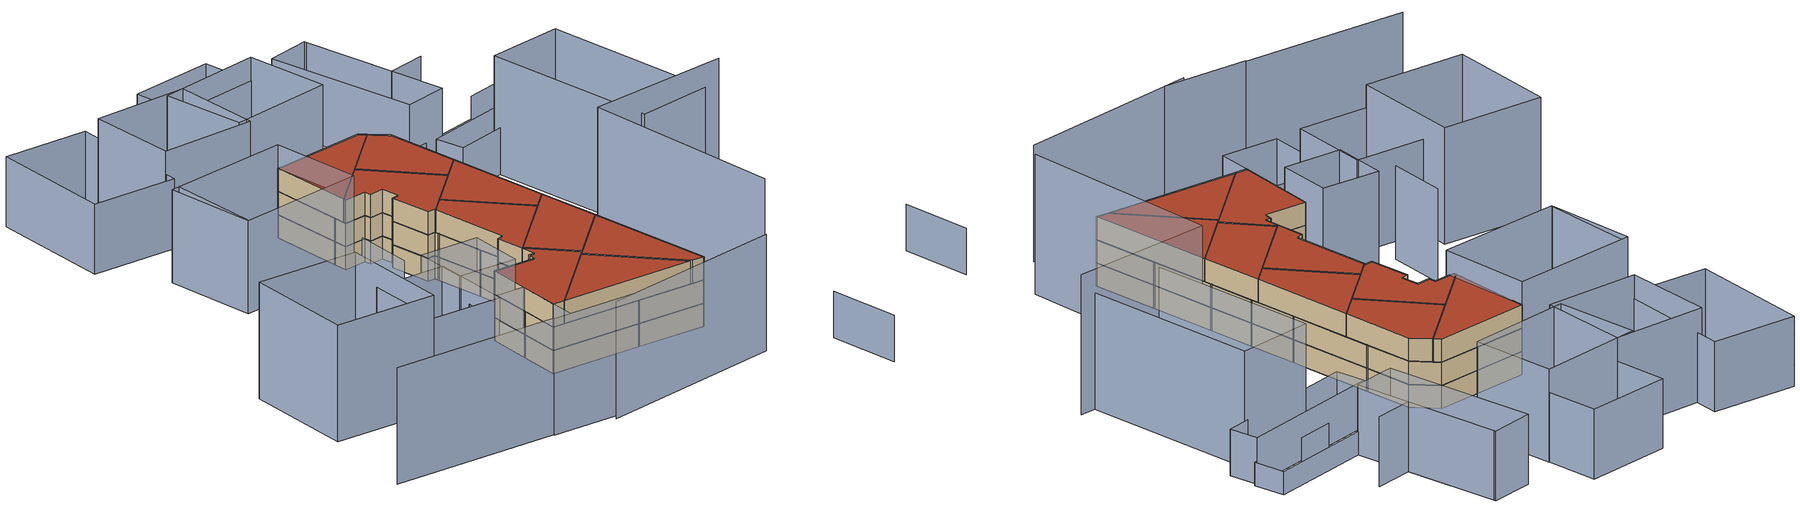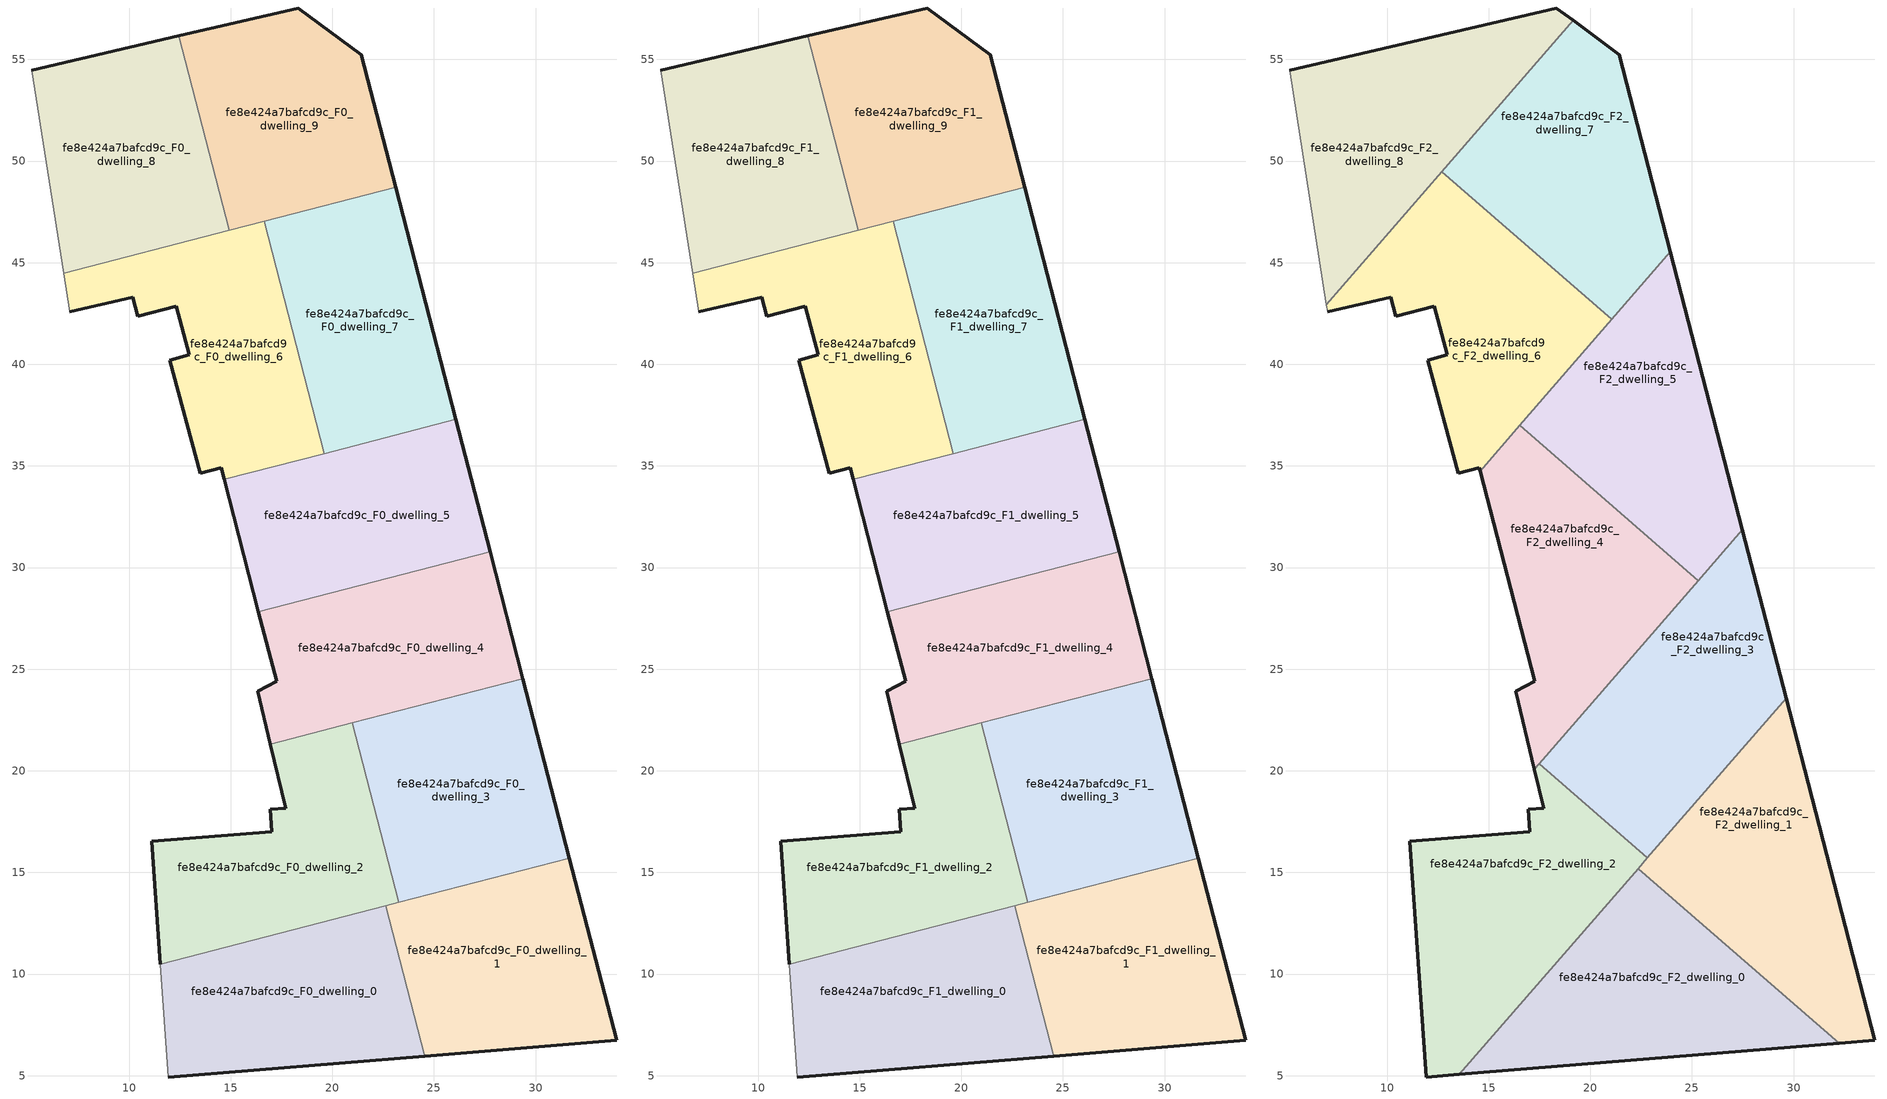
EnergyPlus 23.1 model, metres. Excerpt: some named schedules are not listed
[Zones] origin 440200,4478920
fe8e424a7bafcd9c_F0_dwelling_0
 floor ground (EU_floor_Construction): 24.54,5.96 22.62,13.36 11.54,10.49 11.93,4.93 z0
 wall outside (EU_wall_Construction): 24.54,5.96 11.93,4.93 z0:3
 wall adiabatic (EU_wall_Construction): 11.93,4.93 11.54,10.49 z0:3
 wall to fe8e424a7bafcd9c_F0_dwelling_1 (EU_wall_Construction): 22.62,13.36 24.54,5.96 z0:3
 wall to fe8e424a7bafcd9c_F0_dwelling_2 (EU_wall_Construction): 11.54,10.49 22.62,13.36 z0:3
fe8e424a7bafcd9c_F0_dwelling_1
 floor ground (EU_floor_Construction): 33.99,6.73 31.67,15.71 22.62,13.36 24.54,5.96 z0
 wall outside (EU_wall_Construction): 31.67,15.71 33.99,6.73 24.54,5.96 z0:3
 wall to fe8e424a7bafcd9c_F0_dwelling_3 (EU_wall_Construction): 23.27,13.53 31.67,15.71 z0:3
 wall to fe8e424a7bafcd9c_F0_dwelling_2 (EU_wall_Construction): 22.62,13.36 23.27,13.53 z0:3
fe8e424a7bafcd9c_F0_dwelling_2
 floor ground (EU_floor_Construction): 23.27,13.53 20.99,22.35 16.96,21.31 17.72,18.16 16.95,18.1 17.02,17 11.11,16.53 11.54,10.49 z0
 wall outside (EU_wall_Construction): 11.54,10.49 11.11,16.53 17.02,17 16.95,18.1 17.72,18.16 16.96,21.31 z0:3
 wall to fe8e424a7bafcd9c_F0_dwelling_3 (EU_wall_Construction): 20.99,22.35 23.27,13.53 z0:3
 wall to fe8e424a7bafcd9c_F0_dwelling_4 (EU_wall_Construction): 16.96,21.31 20.99,22.35 z0:3
fe8e424a7bafcd9c_F0_dwelling_3
 floor ground (EU_floor_Construction): 31.67,15.71 29.38,24.53 20.99,22.35 23.27,13.53 z0
 wall outside (EU_wall_Construction): 29.38,24.53 31.67,15.71 z0:3
 wall to fe8e424a7bafcd9c_F0_dwelling_4 (EU_wall_Construction): 20.99,22.35 29.38,24.53 z0:3
fe8e424a7bafcd9c_F0_dwelling_4
 floor ground (EU_floor_Construction): 29.38,24.53 27.76,30.79 16.37,27.84 17.26,24.39 16.32,23.9 16.96,21.31 z0
 wall outside (EU_wall_Construction): 27.76,30.79 29.38,24.53 / 16.96,21.31 16.32,23.9 17.26,24.39 16.37,27.84 z0:3
 wall to fe8e424a7bafcd9c_F0_dwelling_5 (EU_wall_Construction): 16.37,27.84 27.76,30.79 z0:3
fe8e424a7bafcd9c_F0_dwelling_5
 floor ground (EU_floor_Construction): 27.76,30.79 26.08,37.29 14.68,34.33 16.37,27.84 z0
 wall outside (EU_wall_Construction): 16.37,27.84 14.68,34.33 / 26.08,37.29 27.76,30.79 z0:3
 wall to fe8e424a7bafcd9c_F0_dwelling_7 (EU_wall_Construction): 19.6,35.61 26.08,37.29 z0:3
 wall to fe8e424a7bafcd9c_F0_dwelling_6 (EU_wall_Construction): 14.68,34.33 19.6,35.61 z0:3
fe8e424a7bafcd9c_F0_dwelling_6
 floor ground (EU_floor_Construction): 19.6,35.61 16.64,47.04 6.77,44.49 7.07,42.59 10.17,43.29 10.43,42.37 12.32,42.85 12.96,40.47 12.01,40.21 13.49,34.65 14.53,34.92 14.68,34.33 z0
 wall outside (EU_wall_Construction): 14.68,34.33 14.53,34.92 13.49,34.65 12.01,40.21 12.96,40.47 12.32,42.85 10.43,42.37 10.17,43.29 7.07,42.59 z0:3
 wall adiabatic (EU_wall_Construction): 7.07,42.59 6.77,44.49 z0:3
 wall to fe8e424a7bafcd9c_F0_dwelling_7 (EU_wall_Construction): 16.64,47.04 19.6,35.61 z0:3
 wall to fe8e424a7bafcd9c_F0_dwelling_8 (EU_wall_Construction): 6.77,44.49 14.93,46.6 z0:3
 wall to fe8e424a7bafcd9c_F0_dwelling_9 (EU_wall_Construction): 14.93,46.6 16.64,47.04 z0:3
fe8e424a7bafcd9c_F0_dwelling_7
 floor ground (EU_floor_Construction): 26.08,37.29 23.12,48.72 16.64,47.04 19.6,35.61 z0
 wall outside (EU_wall_Construction): 23.12,48.72 26.08,37.29 z0:3
 wall to fe8e424a7bafcd9c_F0_dwelling_9 (EU_wall_Construction): 16.64,47.04 23.12,48.72 z0:3
fe8e424a7bafcd9c_F0_dwelling_8
 floor ground (EU_floor_Construction): 14.93,46.6 12.46,56.16 5.22,54.46 6.77,44.49 z0
 wall outside (EU_wall_Construction): 5.22,54.46 12.46,56.16 z0:3
 wall to fe8e424a7bafcd9c_F0_dwelling_9 (EU_wall_Construction): 12.46,56.16 14.93,46.6 z0:3
 wall adiabatic (EU_wall_Construction): 6.77,44.49 5.22,54.46 z0:3
fe8e424a7bafcd9c_F0_dwelling_9
 floor ground (EU_floor_Construction): 23.12,48.72 21.43,55.22 18.33,57.53 12.46,56.16 14.93,46.6 z0
 wall outside (EU_wall_Construction): 12.46,56.16 18.33,57.53 21.43,55.22 23.12,48.72 z0:3
fe8e424a7bafcd9c_F1_dwelling_0
 floor to fe8e424a7bafcd9c_F0_dwelling_0 (EU_floor_Construction): 24.54,5.96 22.62,13.36 11.54,10.49 11.93,4.93 z3
 wall outside (EU_wall_Construction): 24.54,5.96 11.93,4.93 z3:6
 wall adiabatic (EU_wall_Construction): 11.93,4.93 11.54,10.49 z3:6
 wall to fe8e424a7bafcd9c_F1_dwelling_1 (EU_wall_Construction): 22.62,13.36 24.54,5.96 z3:6
 wall to fe8e424a7bafcd9c_F1_dwelling_2 (EU_wall_Construction): 11.54,10.49 22.62,13.36 z3:6
 ceiling adiabatic (EU_roof_Construction): 22.62,13.36 24.54,5.96 13.56,5.07 20.23,12.74 z6
fe8e424a7bafcd9c_F1_dwelling_1
 floor to fe8e424a7bafcd9c_F0_dwelling_1 (EU_floor_Construction): 33.99,6.73 31.67,15.71 22.62,13.36 24.54,5.96 z3
 wall outside (EU_wall_Construction): 31.67,15.71 33.99,6.73 24.54,5.96 z3:6
 wall to fe8e424a7bafcd9c_F1_dwelling_3 (EU_wall_Construction): 23.27,13.53 31.67,15.71 z3:6
 wall to fe8e424a7bafcd9c_F1_dwelling_2 (EU_wall_Construction): 22.62,13.36 23.27,13.53 z3:6
 ceiling adiabatic (EU_roof_Construction): 32.24,6.59 24.54,5.96 22.62,13.36 24.03,13.73 z6
fe8e424a7bafcd9c_F1_dwelling_2
 floor to fe8e424a7bafcd9c_F0_dwelling_2 (EU_floor_Construction): 23.27,13.53 20.99,22.35 16.96,21.31 17.72,18.16 16.95,18.1 17.02,17 11.11,16.53 11.54,10.49 z3
 wall outside (EU_wall_Construction): 11.54,10.49 11.11,16.53 17.02,17 16.95,18.1 17.72,18.16 16.96,21.31 z3:6
 wall to fe8e424a7bafcd9c_F1_dwelling_3 (EU_wall_Construction): 20.99,22.35 23.27,13.53 z3:6
 wall to fe8e424a7bafcd9c_F1_dwelling_4 (EU_wall_Construction): 16.96,21.31 20.99,22.35 z3:6
fe8e424a7bafcd9c_F1_dwelling_3
 floor to fe8e424a7bafcd9c_F0_dwelling_3 (EU_floor_Construction): 31.67,15.71 29.38,24.53 20.99,22.35 23.27,13.53 z3
 wall outside (EU_wall_Construction): 29.38,24.53 31.67,15.71 z3:6
 wall to fe8e424a7bafcd9c_F1_dwelling_4 (EU_wall_Construction): 20.99,22.35 29.38,24.53 z3:6
fe8e424a7bafcd9c_F1_dwelling_4
 floor to fe8e424a7bafcd9c_F0_dwelling_4 (EU_floor_Construction): 29.38,24.53 27.76,30.79 16.37,27.84 17.26,24.39 16.32,23.9 16.96,21.31 z3
 wall outside (EU_wall_Construction): 27.76,30.79 29.38,24.53 / 16.96,21.31 16.32,23.9 17.26,24.39 16.37,27.84 z3:6
 wall to fe8e424a7bafcd9c_F1_dwelling_5 (EU_wall_Construction): 16.37,27.84 27.76,30.79 z3:6
 ceiling adiabatic (EU_roof_Construction): 26.21,30.39 18.72,21.77 25.32,29.36 24.61,29.97 16.37,27.84 z6
fe8e424a7bafcd9c_F1_dwelling_5
 floor to fe8e424a7bafcd9c_F0_dwelling_5 (EU_floor_Construction): 27.76,30.79 26.08,37.29 14.68,34.33 16.37,27.84 z3
 wall outside (EU_wall_Construction): 16.37,27.84 14.68,34.33 / 26.08,37.29 27.76,30.79 z3:6
 wall to fe8e424a7bafcd9c_F1_dwelling_7 (EU_wall_Construction): 19.6,35.61 26.08,37.29 z3:6
 wall to fe8e424a7bafcd9c_F1_dwelling_6 (EU_wall_Construction): 14.68,34.33 19.6,35.61 z3:6
fe8e424a7bafcd9c_F1_dwelling_6
 floor to fe8e424a7bafcd9c_F0_dwelling_6 (EU_floor_Construction): 19.6,35.61 16.64,47.04 6.77,44.49 7.07,42.59 10.17,43.29 10.43,42.37 12.32,42.85 12.96,40.47 12.01,40.21 13.49,34.65 14.53,34.92 14.68,34.33 z3
 wall outside (EU_wall_Construction): 14.68,34.33 14.53,34.92 13.49,34.65 12.01,40.21 12.96,40.47 12.32,42.85 10.43,42.37 10.17,43.29 7.07,42.59 z3:6
 wall adiabatic (EU_wall_Construction): 7.07,42.59 6.77,44.49 z3:6
 wall to fe8e424a7bafcd9c_F1_dwelling_7 (EU_wall_Construction): 16.64,47.04 19.6,35.61 z3:6
 wall to fe8e424a7bafcd9c_F1_dwelling_8 (EU_wall_Construction): 6.77,44.49 14.93,46.6 z3:6
 wall to fe8e424a7bafcd9c_F1_dwelling_9 (EU_wall_Construction): 14.93,46.6 16.64,47.04 z3:6
fe8e424a7bafcd9c_F1_dwelling_7
 floor to fe8e424a7bafcd9c_F0_dwelling_7 (EU_floor_Construction): 26.08,37.29 23.12,48.72 16.64,47.04 19.6,35.61 z3
 wall outside (EU_wall_Construction): 23.12,48.72 26.08,37.29 z3:6
 wall to fe8e424a7bafcd9c_F1_dwelling_9 (EU_wall_Construction): 16.64,47.04 23.12,48.72 z3:6
fe8e424a7bafcd9c_F1_dwelling_8
 floor to fe8e424a7bafcd9c_F0_dwelling_8 (EU_floor_Construction): 14.93,46.6 12.46,56.16 5.22,54.46 6.77,44.49 z3
 wall outside (EU_wall_Construction): 5.22,54.46 12.46,56.16 z3:6
 wall to fe8e424a7bafcd9c_F1_dwelling_9 (EU_wall_Construction): 12.46,56.16 14.93,46.6 z3:6
 wall adiabatic (EU_wall_Construction): 6.77,44.49 5.22,54.46 z3:6
fe8e424a7bafcd9c_F1_dwelling_9
 floor to fe8e424a7bafcd9c_F0_dwelling_9 (EU_floor_Construction): 23.12,48.72 21.43,55.22 18.33,57.53 12.46,56.16 14.93,46.6 z3
 wall outside (EU_wall_Construction): 12.46,56.16 18.33,57.53 21.43,55.22 23.12,48.72 z3:6
fe8e424a7bafcd9c_F2_dwelling_0
 floor to fe8e424a7bafcd9c_F1_dwelling_2 (EU_floor_Construction): 23.27,13.53 22.99,14.63 22.35,15.18 20.23,12.74 z6
 floor to fe8e424a7bafcd9c_F1_dwelling_3 (EU_floor_Construction): 24.03,13.73 22.99,14.63 23.27,13.53 z6
 floor adiabatic (EU_floor_Construction): 32.24,6.59 22.99,14.63 24.03,13.73 20.23,12.74 13.56,5.07 z6
 wall outside (EU_wall_Construction): 32.24,6.59 13.56,5.07 z6:9
 wall to fe8e424a7bafcd9c_F2_dwelling_1 (EU_wall_Construction): 22.35,15.18 32.24,6.59 z6:9
 wall to fe8e424a7bafcd9c_F2_dwelling_2 (EU_wall_Construction): 13.56,5.07 22.35,15.18 z6:9
 roof outside (EU_roof_Construction): 32.24,6.59 13.56,5.07 22.35,15.18 z9
fe8e424a7bafcd9c_F2_dwelling_1
 floor to fe8e424a7bafcd9c_F1_dwelling_1 (EU_floor_Construction): 33.99,6.73 31.67,15.71 24.03,13.73 32.24,6.59 z6
 floor to fe8e424a7bafcd9c_F1_dwelling_3 (EU_floor_Construction): 31.67,15.71 29.63,23.57 22.81,15.71 22.73,15.62 22.99,14.63 24.03,13.73 z6
 floor to fe8e424a7bafcd9c_F1_dwelling_2 (EU_floor_Construction): 22.99,14.63 22.73,15.62 22.35,15.18 z6
 wall outside (EU_wall_Construction): 29.63,23.57 33.99,6.73 32.24,6.59 z6:9
 wall to fe8e424a7bafcd9c_F2_dwelling_3 (EU_wall_Construction): 22.81,15.71 29.63,23.57 z6:9
 wall to fe8e424a7bafcd9c_F2_dwelling_2 (EU_wall_Construction): 22.35,15.18 22.81,15.71 z6:9
 roof outside (EU_roof_Construction): 29.63,23.57 33.99,6.73 32.24,6.59 22.35,15.18 z9
fe8e424a7bafcd9c_F2_dwelling_2
 floor to fe8e424a7bafcd9c_F1_dwelling_2 (EU_floor_Construction): 20.23,12.74 22.73,15.62 22.68,15.83 17.48,20.34 17.25,20.08 17.72,18.16 16.95,18.1 17.02,17 11.11,16.53 11.54,10.49 z6
 floor to fe8e424a7bafcd9c_F1_dwelling_0 (EU_floor_Construction): 13.56,5.07 20.23,12.74 11.54,10.49 11.93,4.93 z6
 floor to fe8e424a7bafcd9c_F1_dwelling_3 (EU_floor_Construction): 22.73,15.62 22.81,15.71 22.68,15.83 z6
 wall outside (EU_wall_Construction): 13.56,5.07 11.93,4.93 11.11,16.53 17.02,17 16.95,18.1 17.72,18.16 17.25,20.08 z6:9
 wall to fe8e424a7bafcd9c_F2_dwelling_3 (EU_wall_Construction): 17.48,20.34 22.81,15.71 z6:9
 wall to fe8e424a7bafcd9c_F2_dwelling_4 (EU_wall_Construction): 17.25,20.08 17.48,20.34 z6:9
 roof outside (EU_roof_Construction): 22.81,15.71 13.56,5.07 11.93,4.93 11.11,16.53 17.02,17 16.95,18.1 17.72,18.16 17.25,20.08 17.48,20.34 z9
fe8e424a7bafcd9c_F2_dwelling_3
 floor to fe8e424a7bafcd9c_F1_dwelling_3 (EU_floor_Construction): 22.81,15.71 29.63,23.57 29.38,24.53 20.99,22.35 22.68,15.83 z6
 floor to fe8e424a7bafcd9c_F1_dwelling_2 (EU_floor_Construction): 22.68,15.83 20.99,22.35 18.72,21.77 17.48,20.34 z6
 floor to fe8e424a7bafcd9c_F1_dwelling_4 (EU_floor_Construction): 29.38,24.53 27.76,30.79 26.21,30.39 18.72,21.77 z6
 floor to fe8e424a7bafcd9c_F1_dwelling_5 (EU_floor_Construction): 27.76,30.79 27.48,31.86 26.21,30.39 z6
 wall outside (EU_wall_Construction): 27.48,31.86 29.63,23.57 z6:9
 wall to fe8e424a7bafcd9c_F2_dwelling_4 (EU_wall_Construction): 17.48,20.34 25.32,29.36 z6:9
 wall to fe8e424a7bafcd9c_F2_dwelling_5 (EU_wall_Construction): 25.32,29.36 27.48,31.86 z6:9
 roof outside (EU_roof_Construction): 27.48,31.86 29.63,23.57 22.81,15.71 17.48,20.34 z9
fe8e424a7bafcd9c_F2_dwelling_4
 floor to fe8e424a7bafcd9c_F1_dwelling_4 (EU_floor_Construction): 18.72,21.77 25.32,29.36 24.61,29.97 16.37,27.84 17.26,24.39 16.32,23.9 16.96,21.31 z6
 floor to fe8e424a7bafcd9c_F1_dwelling_5 (EU_floor_Construction): 24.61,29.97 18.46,35.31 14.68,34.33 16.37,27.84 z6
 floor to fe8e424a7bafcd9c_F1_dwelling_2 (EU_floor_Construction): 17.25,20.08 18.72,21.77 16.96,21.31 z6
 floor to fe8e424a7bafcd9c_F1_dwelling_6 (EU_floor_Construction): 18.46,35.31 16.53,37 14.57,34.75 14.68,34.33 z6
 wall outside (EU_wall_Construction): 17.25,20.08 16.32,23.9 17.26,24.39 14.57,34.75 z6:9
 wall to fe8e424a7bafcd9c_F2_dwelling_5 (EU_wall_Construction): 16.53,37 25.32,29.36 z6:9
 wall to fe8e424a7bafcd9c_F2_dwelling_6 (EU_wall_Construction): 14.57,34.75 16.53,37 z6:9
 roof outside (EU_roof_Construction): 25.32,29.36 17.25,20.08 16.32,23.9 17.26,24.39 14.57,34.75 16.53,37 z9
fe8e424a7bafcd9c_F2_dwelling_5
 floor to fe8e424a7bafcd9c_F1_dwelling_5 (EU_floor_Construction): 26.21,30.39 27.48,31.86 26.08,37.29 18.46,35.31 24.61,29.97 z6
 floor to fe8e424a7bafcd9c_F1_dwelling_7 (EU_floor_Construction): 26.08,37.29 23.94,45.54 18.62,39.41 19.6,35.61 z6
 floor adiabatic (EU_floor_Construction): 25.32,29.36 26.21,30.39 24.61,29.97 z6
 floor to fe8e424a7bafcd9c_F1_dwelling_6 (EU_floor_Construction): 19.6,35.61 18.62,39.41 16.53,37 18.46,35.31 z6
 wall outside (EU_wall_Construction): 23.94,45.54 27.48,31.86 z6:9
 wall to fe8e424a7bafcd9c_F2_dwelling_7 (EU_wall_Construction): 21.06,42.22 23.94,45.54 z6:9
 wall to fe8e424a7bafcd9c_F2_dwelling_6 (EU_wall_Construction): 16.52,37 21.06,42.22 z6:9
 roof outside (EU_roof_Construction): 23.94,45.54 27.48,31.86 25.32,29.36 16.53,37 z9
fe8e424a7bafcd9c_F2_dwelling_6
 floor to fe8e424a7bafcd9c_F1_dwelling_6 (EU_floor_Construction): 14.57,34.75 18.62,39.41 16.97,45.77 15.76,46.82 8.82,45.02 7.02,42.94 7.07,42.59 10.17,43.29 10.43,42.37 12.32,42.85 12.96,40.47 12.01,40.21 13.49,34.65 14.53,34.92 z6
 floor to fe8e424a7bafcd9c_F1_dwelling_8 (EU_floor_Construction): 14.93,46.6 14.62,47.81 12.7,49.48 8.82,45.02 z6
 floor to fe8e424a7bafcd9c_F1_dwelling_7 (EU_floor_Construction): 18.62,39.41 21.06,42.22 16.97,45.77 z6
 floor to fe8e424a7bafcd9c_F1_dwelling_9 (EU_floor_Construction): 15.76,46.82 14.62,47.81 14.93,46.6 z6
 wall outside (EU_wall_Construction): 14.57,34.75 14.53,34.92 13.49,34.65 12.01,40.21 12.96,40.47 12.32,42.85 10.43,42.37 10.17,43.29 7.07,42.59 z6:9
 wall adiabatic (EU_wall_Construction): 7.07,42.59 7.02,42.94 z6:9
 wall to fe8e424a7bafcd9c_F2_dwelling_7 (EU_wall_Construction): 12.7,49.48 21.06,42.22 z6:9
 wall to fe8e424a7bafcd9c_F2_dwelling_8 (EU_wall_Construction): 7.02,42.94 12.7,49.48 z6:9
 roof outside (EU_roof_Construction): 21.06,42.22 14.57,34.75 14.53,34.92 13.49,34.65 12.01,40.21 12.96,40.47 12.32,42.85 10.43,42.37 10.17,43.29 7.07,42.59 7.02,42.94 12.7,49.48 z9
fe8e424a7bafcd9c_F2_dwelling_7
 floor to fe8e424a7bafcd9c_F1_dwelling_7 (EU_floor_Construction): 21.06,42.22 23.94,45.54 23.12,48.72 16.64,47.04 16.97,45.77 z6
 floor to fe8e424a7bafcd9c_F1_dwelling_9 (EU_floor_Construction): 23.12,48.72 21.43,55.22 19.15,56.92 13.84,50.8 14.62,47.81 15.76,46.82 z6
 floor to fe8e424a7bafcd9c_F1_dwelling_8 (EU_floor_Construction): 14.62,47.81 13.84,50.8 12.7,49.48 z6
 floor to fe8e424a7bafcd9c_F1_dwelling_6 (EU_floor_Construction): 16.97,45.77 16.64,47.04 15.76,46.82 z6
 wall outside (EU_wall_Construction): 19.16,56.92 21.43,55.22 23.94,45.54 z6:9
 wall to fe8e424a7bafcd9c_F2_dwelling_8 (EU_wall_Construction): 12.7,49.48 19.16,56.92 z6:9
 roof outside (EU_roof_Construction): 21.43,55.22 23.94,45.54 21.06,42.22 12.7,49.48 19.16,56.92 z9
fe8e424a7bafcd9c_F2_dwelling_8
 floor to fe8e424a7bafcd9c_F1_dwelling_8 (EU_floor_Construction): 8.82,45.02 13.84,50.8 12.46,56.16 5.22,54.46 6.77,44.49 z6
 floor to fe8e424a7bafcd9c_F1_dwelling_6 (EU_floor_Construction): 7.02,42.94 8.82,45.02 6.77,44.49 z6
 floor to fe8e424a7bafcd9c_F1_dwelling_9 (EU_floor_Construction): 13.84,50.8 19.15,56.92 18.33,57.53 12.46,56.16 z6
 wall outside (EU_wall_Construction): 5.22,54.46 18.33,57.53 19.16,56.92 z6:9
 wall adiabatic (EU_wall_Construction): 7.02,42.94 5.22,54.46 z6:9
 roof outside (EU_roof_Construction): 19.16,56.92 7.02,42.94 5.22,54.46 18.33,57.53 z9
shading: 11.48,-9.59 36.46,-2.93 / 2.81,-9.74 14.66,-8.72 / -20.06,-11.47 2.82,-9.56 / 42.58,33.2 36.53,56.5 / 36.53,56.5 46.59,59.11 / 46.59,59.11 52.64,35.82 / 52.64,35.82 42.58,33.2 / -6.78,18.6 -5.54,3.45 / -5.54,3.45 -19.58,2.3 / -19.58,2.3 -20.82,17.46 / -20.82,17.46 -6.78,18.6 z0:15; 47.43,-13.58 45.09,-4.11 / 43.49,66.66 38.7,64.96 / 28.75,56.92 47.93,63.86 / 47.93,63.86 49.28,60.13 / 49.28,60.13 30.1,53.19 / 30.1,53.19 28.75,56.92 z0:6; 41.17,4.77 35.45,32.26 / 35.45,32.26 54.77,36.28 z0:18; -0.39,27.14 0.26,19.09 / -10.91,50.71 -9.11,38.59 / 2.76,19.28 10.85,19.91 / 10.85,19.91 11.42,12.44 / 11.42,12.44 3.34,11.82 / 3.34,11.82 2.76,19.28 / -11.93,50.47 5.21,54.46 / 5.21,54.46 8.04,42.3 / 8.04,42.3 -9.1,38.31 / -9.1,38.31 -11.93,50.47 / -8.58,71.95 4.29,73.8 / 4.29,73.8 6.01,61.78 / 6.01,61.78 -6.86,59.93 / -6.86,59.93 -8.58,71.95 / -5.55,3.48 -6.45,14.53 / -6.45,14.53 3.22,15.32 / 3.22,15.32 4.13,4.27 / 4.13,4.27 -5.55,3.48 / 1.75,73.1 15.77,76.93 / 15.77,76.93 18.77,65.95 / 18.77,65.95 4.75,62.11 / 4.75,62.11 1.75,73.1 z0:12; 36.19,72.03 31.08,70.3 / 31.08,70.3 26.85,82.76 / -18.32,57.32 -19.92,74.22 / -19.92,74.22 -8.21,75.32 / -8.21,75.32 -6.61,58.42 / -6.61,58.42 -18.32,57.32 / 12.37,0.29 4.45,-0.35 / 4.45,-0.35 3.6,10.12 / 3.6,10.12 11.52,10.76 / 11.52,10.76 12.37,0.29 / 26.85,82.77 33.52,63.15 / 33.52,63.15 27.82,61.21 / 27.82,61.21 21.15,80.83 / 21.15,80.83 26.85,82.77 / 13.86,83.82 15.72,76.83 / 15.72,76.83 4.29,73.8 / 4.29,73.8 2.44,80.78 / 2.44,80.78 13.86,83.82 z0:9; 48.32,63.99 29.17,57.07 / 29.17,57.07 27.71,61.11 / 27.71,61.11 46.86,68.03 / 46.86,68.03 48.32,63.99 z0:3
[Building]
EU S2 Campaign: North Axis=0; Terrain=City; Solar Distribution=FullExterior
[Site:Location]
Madrid: Latitude=40.5; Longitude=-3.5; Time Zone=1; Elevation=609
[SizingPeriod:WeatherFileDays]
AnnualSizingPeriod: Begin Month=1; Begin Day of Month=1; End Month=12; End Day of Month=31; Day of Week for Start Day=Monday; Use Weather File Daylight Saving Period=No; Use Weather File Rain and Snow Indicators=No
[MATERIAL]
EU_InternalMass_Material: Roughness=MediumRough; Thickness=0.1; Conductivity=1; Density=1800; Specific Heat=900; Thermal Absorptance=0.9; Solar Absorptance=0.7; Visible Absorptance=0.7
[MATERIAL:NOMASS] Roughness=MediumRough; Thermal Absorptance=0.9; Solar Absorptance=0.7; Visible Absorptance=0.7
Name | Thermal Resistance
EU_wall_NoMass | 1.60022
EU_roof_NoMass | 1.57597
EU_floor_NoMass | 0.470652
[CONSTRUCTION]
EU_wall_Construction: EU_wall_NoMass
EU_roof_Construction: EU_roof_NoMass
EU_floor_Construction: EU_floor_NoMass
EU_InternalMass_Construction: EU_InternalMass_Material
[ZONE] Type=1; Multiplier=1; Ceiling Height=autocalculate; Floor Area=autocalculate; Part of Total Floor Area=Yes
Name | Volume
fe8e424a7bafcd9c_F0_dwelling_0; fe8e424a7bafcd9c_F1_dwelling_0 | 237.1
fe8e424a7bafcd9c_F2_dwelling_0 | 263.432
fe8e424a7bafcd9c_F0_dwelling_1; fe8e424a7bafcd9c_F1_dwelling_1 | 237.065
fe8e424a7bafcd9c_F2_dwelling_1 | 263.414
fe8e424a7bafcd9c_F0_dwelling_2; fe8e424a7bafcd9c_F1_dwelling_2; fe8e424a7bafcd9c_F0_dwelling_3; fe8e424a7bafcd9c_F1_dwelling_3; fe8e424a7bafcd9c_F0_dwelling_9; fe8e424a7bafcd9c_F1_dwelling_9 | 237.092
fe8e424a7bafcd9c_F2_dwelling_2 | 271.539
fe8e424a7bafcd9c_F2_dwelling_3 | 271.546
fe8e424a7bafcd9c_F0_dwelling_4; fe8e424a7bafcd9c_F1_dwelling_4 | 237.095
fe8e424a7bafcd9c_F2_dwelling_4 | 255.301
fe8e424a7bafcd9c_F0_dwelling_5; fe8e424a7bafcd9c_F1_dwelling_5 | 237.061
fe8e424a7bafcd9c_F2_dwelling_5 | 255.333
fe8e424a7bafcd9c_F0_dwelling_6; fe8e424a7bafcd9c_F1_dwelling_6 | 237.094
fe8e424a7bafcd9c_F2_dwelling_6 | 263.421
fe8e424a7bafcd9c_F0_dwelling_7; fe8e424a7bafcd9c_F1_dwelling_7 | 237.109
fe8e424a7bafcd9c_F2_dwelling_7 | 263.445
fe8e424a7bafcd9c_F0_dwelling_8; fe8e424a7bafcd9c_F1_dwelling_8 | 237.081
fe8e424a7bafcd9c_F2_dwelling_8 | 263.41
[INTERNALMASS] Construction=EU_InternalMass_Construction
Name | Zone or ZoneList | Surface Area
fe8e424a7bafcd9c_F0_dwelling_0_EU_InternalMass | fe8e424a7bafcd9c_F0_dwelling_0 | 79.0319
fe8e424a7bafcd9c_F0_dwelling_1_EU_InternalMass | fe8e424a7bafcd9c_F0_dwelling_1 | 79.0234
fe8e424a7bafcd9c_F0_dwelling_2_EU_InternalMass | fe8e424a7bafcd9c_F0_dwelling_2 | 79.0303
fe8e424a7bafcd9c_F0_dwelling_3_EU_InternalMass | fe8e424a7bafcd9c_F0_dwelling_3 | 79.0338
fe8e424a7bafcd9c_F0_dwelling_4_EU_InternalMass | fe8e424a7bafcd9c_F0_dwelling_4 | 79.0317
fe8e424a7bafcd9c_F0_dwelling_5_EU_InternalMass | fe8e424a7bafcd9c_F0_dwelling_5 | 79.0205
fe8e424a7bafcd9c_F0_dwelling_6_EU_InternalMass | fe8e424a7bafcd9c_F0_dwelling_6 | 79.0316
fe8e424a7bafcd9c_F0_dwelling_7_EU_InternalMass | fe8e424a7bafcd9c_F0_dwelling_7 | 79.0336
fe8e424a7bafcd9c_F0_dwelling_8_EU_InternalMass | fe8e424a7bafcd9c_F0_dwelling_8 | 79.0286
fe8e424a7bafcd9c_F0_dwelling_9_EU_InternalMass | fe8e424a7bafcd9c_F0_dwelling_9 | 79.0312
fe8e424a7bafcd9c_F1_dwelling_0_EU_InternalMass | fe8e424a7bafcd9c_F1_dwelling_0 | 79.0319
fe8e424a7bafcd9c_F1_dwelling_1_EU_InternalMass | fe8e424a7bafcd9c_F1_dwelling_1 | 79.0234
fe8e424a7bafcd9c_F1_dwelling_2_EU_InternalMass | fe8e424a7bafcd9c_F1_dwelling_2 | 79.0303
fe8e424a7bafcd9c_F1_dwelling_3_EU_InternalMass | fe8e424a7bafcd9c_F1_dwelling_3 | 79.0338
fe8e424a7bafcd9c_F1_dwelling_4_EU_InternalMass | fe8e424a7bafcd9c_F1_dwelling_4 | 79.0317
fe8e424a7bafcd9c_F1_dwelling_5_EU_InternalMass | fe8e424a7bafcd9c_F1_dwelling_5 | 79.0205
fe8e424a7bafcd9c_F1_dwelling_6_EU_InternalMass | fe8e424a7bafcd9c_F1_dwelling_6 | 79.0316
fe8e424a7bafcd9c_F1_dwelling_7_EU_InternalMass | fe8e424a7bafcd9c_F1_dwelling_7 | 79.0336
fe8e424a7bafcd9c_F1_dwelling_8_EU_InternalMass | fe8e424a7bafcd9c_F1_dwelling_8 | 79.0286
fe8e424a7bafcd9c_F1_dwelling_9_EU_InternalMass | fe8e424a7bafcd9c_F1_dwelling_9 | 79.0312
fe8e424a7bafcd9c_F2_dwelling_0_EU_InternalMass | fe8e424a7bafcd9c_F2_dwelling_0 | 87.8124
fe8e424a7bafcd9c_F2_dwelling_1_EU_InternalMass | fe8e424a7bafcd9c_F2_dwelling_1 | 87.8039
fe8e424a7bafcd9c_F2_dwelling_2_EU_InternalMass | fe8e424a7bafcd9c_F2_dwelling_2 | 90.5149
fe8e424a7bafcd9c_F2_dwelling_3_EU_InternalMass | fe8e424a7bafcd9c_F2_dwelling_3 | 90.5185
fe8e424a7bafcd9c_F2_dwelling_4_EU_InternalMass | fe8e424a7bafcd9c_F2_dwelling_4 | 85.0994
fe8e424a7bafcd9c_F2_dwelling_5_EU_InternalMass | fe8e424a7bafcd9c_F2_dwelling_5 | 85.1095
fe8e424a7bafcd9c_F2_dwelling_6_EU_InternalMass | fe8e424a7bafcd9c_F2_dwelling_6 | 87.8065
fe8e424a7bafcd9c_F2_dwelling_7_EU_InternalMass | fe8e424a7bafcd9c_F2_dwelling_7 | 87.813
fe8e424a7bafcd9c_F2_dwelling_8_EU_InternalMass | fe8e424a7bafcd9c_F2_dwelling_8 | 87.8132
[OTHEREQUIPMENT] Fuel Type=Electricity; Design Level Calculation Method=Watts/Area; Power per Zone Floor Area=1; Fraction Latent=0; Fraction Radiant=0; Fraction Lost=0; Carbon Dioxide Generation Rate=0; EndUse Subcategory=EU_Step8_InternalGains
Name | Zone or ZoneList or Space or SpaceList | Schedule
EU_Step8_InternalGain_fe8e424a7bafcd9c_F0_dwelling_0_f000 | fe8e424a7bafcd9c_F0_dwelling_0 | EU_Step8_GainSchedule_fe8e424a7bafcd9c_F0_dwelling_0_f000
EU_Step8_InternalGain_fe8e424a7bafcd9c_F0_dwelling_1_f000 | fe8e424a7bafcd9c_F0_dwelling_1 | EU_Step8_GainSchedule_fe8e424a7bafcd9c_F0_dwelling_1_f000
EU_Step8_InternalGain_fe8e424a7bafcd9c_F0_dwelling_2_f000 | fe8e424a7bafcd9c_F0_dwelling_2 | EU_Step8_GainSchedule_fe8e424a7bafcd9c_F0_dwelling_2_f000
EU_Step8_InternalGain_fe8e424a7bafcd9c_F0_dwelling_3_f000 | fe8e424a7bafcd9c_F0_dwelling_3 | EU_Step8_GainSchedule_fe8e424a7bafcd9c_F0_dwelling_3_f000
EU_Step8_InternalGain_fe8e424a7bafcd9c_F0_dwelling_4_f000 | fe8e424a7bafcd9c_F0_dwelling_4 | EU_Step8_GainSchedule_fe8e424a7bafcd9c_F0_dwelling_4_f000
EU_Step8_InternalGain_fe8e424a7bafcd9c_F0_dwelling_5_f000 | fe8e424a7bafcd9c_F0_dwelling_5 | EU_Step8_GainSchedule_fe8e424a7bafcd9c_F0_dwelling_5_f000
EU_Step8_InternalGain_fe8e424a7bafcd9c_F0_dwelling_6_f000 | fe8e424a7bafcd9c_F0_dwelling_6 | EU_Step8_GainSchedule_fe8e424a7bafcd9c_F0_dwelling_6_f000
EU_Step8_InternalGain_fe8e424a7bafcd9c_F0_dwelling_7_f000 | fe8e424a7bafcd9c_F0_dwelling_7 | EU_Step8_GainSchedule_fe8e424a7bafcd9c_F0_dwelling_7_f000
EU_Step8_InternalGain_fe8e424a7bafcd9c_F0_dwelling_8_f000 | fe8e424a7bafcd9c_F0_dwelling_8 | EU_Step8_GainSchedule_fe8e424a7bafcd9c_F0_dwelling_8_f000
EU_Step8_InternalGain_fe8e424a7bafcd9c_F0_dwelling_9_f000 | fe8e424a7bafcd9c_F0_dwelling_9 | EU_Step8_GainSchedule_fe8e424a7bafcd9c_F0_dwelling_9_f000
EU_Step8_InternalGain_fe8e424a7bafcd9c_F1_dwelling_0_f000 | fe8e424a7bafcd9c_F1_dwelling_0 | EU_Step8_GainSchedule_fe8e424a7bafcd9c_F1_dwelling_0_f000
EU_Step8_InternalGain_fe8e424a7bafcd9c_F1_dwelling_1_f000 | fe8e424a7bafcd9c_F1_dwelling_1 | EU_Step8_GainSchedule_fe8e424a7bafcd9c_F1_dwelling_1_f000
EU_Step8_InternalGain_fe8e424a7bafcd9c_F1_dwelling_2_f000 | fe8e424a7bafcd9c_F1_dwelling_2 | EU_Step8_GainSchedule_fe8e424a7bafcd9c_F1_dwelling_2_f000
EU_Step8_InternalGain_fe8e424a7bafcd9c_F1_dwelling_3_f000 | fe8e424a7bafcd9c_F1_dwelling_3 | EU_Step8_GainSchedule_fe8e424a7bafcd9c_F1_dwelling_3_f000
EU_Step8_InternalGain_fe8e424a7bafcd9c_F1_dwelling_4_f000 | fe8e424a7bafcd9c_F1_dwelling_4 | EU_Step8_GainSchedule_fe8e424a7bafcd9c_F1_dwelling_4_f000
EU_Step8_InternalGain_fe8e424a7bafcd9c_F1_dwelling_5_f000 | fe8e424a7bafcd9c_F1_dwelling_5 | EU_Step8_GainSchedule_fe8e424a7bafcd9c_F1_dwelling_5_f000
EU_Step8_InternalGain_fe8e424a7bafcd9c_F1_dwelling_6_f000 | fe8e424a7bafcd9c_F1_dwelling_6 | EU_Step8_GainSchedule_fe8e424a7bafcd9c_F1_dwelling_6_f000
EU_Step8_InternalGain_fe8e424a7bafcd9c_F1_dwelling_7_f000 | fe8e424a7bafcd9c_F1_dwelling_7 | EU_Step8_GainSchedule_fe8e424a7bafcd9c_F1_dwelling_7_f000
EU_Step8_InternalGain_fe8e424a7bafcd9c_F1_dwelling_8_f000 | fe8e424a7bafcd9c_F1_dwelling_8 | EU_Step8_GainSchedule_fe8e424a7bafcd9c_F1_dwelling_8_f000
EU_Step8_InternalGain_fe8e424a7bafcd9c_F1_dwelling_9_f000 | fe8e424a7bafcd9c_F1_dwelling_9 | EU_Step8_GainSchedule_fe8e424a7bafcd9c_F1_dwelling_9_f000
EU_Step8_InternalGain_fe8e424a7bafcd9c_F2_dwelling_0_f000 | fe8e424a7bafcd9c_F2_dwelling_0 | EU_Step8_GainSchedule_fe8e424a7bafcd9c_F2_dwelling_0_f000
EU_Step8_InternalGain_fe8e424a7bafcd9c_F2_dwelling_1_f000 | fe8e424a7bafcd9c_F2_dwelling_1 | EU_Step8_GainSchedule_fe8e424a7bafcd9c_F2_dwelling_1_f000
EU_Step8_InternalGain_fe8e424a7bafcd9c_F2_dwelling_2_f000 | fe8e424a7bafcd9c_F2_dwelling_2 | EU_Step8_GainSchedule_fe8e424a7bafcd9c_F2_dwelling_2_f000
EU_Step8_InternalGain_fe8e424a7bafcd9c_F2_dwelling_3_f000 | fe8e424a7bafcd9c_F2_dwelling_3 | EU_Step8_GainSchedule_fe8e424a7bafcd9c_F2_dwelling_3_f000
EU_Step8_InternalGain_fe8e424a7bafcd9c_F2_dwelling_4_f000 | fe8e424a7bafcd9c_F2_dwelling_4 | EU_Step8_GainSchedule_fe8e424a7bafcd9c_F2_dwelling_4_f000
EU_Step8_InternalGain_fe8e424a7bafcd9c_F2_dwelling_5_f000 | fe8e424a7bafcd9c_F2_dwelling_5 | EU_Step8_GainSchedule_fe8e424a7bafcd9c_F2_dwelling_5_f000
EU_Step8_InternalGain_fe8e424a7bafcd9c_F2_dwelling_6_f000 | fe8e424a7bafcd9c_F2_dwelling_6 | EU_Step8_GainSchedule_fe8e424a7bafcd9c_F2_dwelling_6_f000
EU_Step8_InternalGain_fe8e424a7bafcd9c_F2_dwelling_7_f000 | fe8e424a7bafcd9c_F2_dwelling_7 | EU_Step8_GainSchedule_fe8e424a7bafcd9c_F2_dwelling_7_f000
EU_Step8_InternalGain_fe8e424a7bafcd9c_F2_dwelling_8_f000 | fe8e424a7bafcd9c_F2_dwelling_8 | EU_Step8_GainSchedule_fe8e424a7bafcd9c_F2_dwelling_8_f000
[ZONEVENTILATION:DESIGNFLOWRATE] Schedule=EU_AlwaysOn; Design Flow Rate Calculation Method=AirChanges/Hour; Air Changes per Hour=0.480704; Ventilation Type=Natural; Fan Pressure Rise=0; Fan Total Efficiency=1; Constant Term Coefficient=1; Temperature Term Coefficient=0; Velocity Term Coefficient=0; Velocity Squared Term Coefficient=0; Minimum Indoor Temperature=-100; Maximum Indoor Temperature=100; Delta Temperature=-100; Minimum Outdoor Temperature=-100; Maximum Outdoor Temperature=100; Maximum Wind Speed=40
Name | Zone or ZoneList or Space or SpaceList
EU_ConstantAir_fe8e424a7bafcd9c_F0_dwelling_0 | fe8e424a7bafcd9c_F0_dwelling_0
EU_ConstantAir_fe8e424a7bafcd9c_F0_dwelling_1 | fe8e424a7bafcd9c_F0_dwelling_1
EU_ConstantAir_fe8e424a7bafcd9c_F0_dwelling_2 | fe8e424a7bafcd9c_F0_dwelling_2
EU_ConstantAir_fe8e424a7bafcd9c_F0_dwelling_3 | fe8e424a7bafcd9c_F0_dwelling_3
EU_ConstantAir_fe8e424a7bafcd9c_F0_dwelling_4 | fe8e424a7bafcd9c_F0_dwelling_4
EU_ConstantAir_fe8e424a7bafcd9c_F0_dwelling_5 | fe8e424a7bafcd9c_F0_dwelling_5
EU_ConstantAir_fe8e424a7bafcd9c_F0_dwelling_6 | fe8e424a7bafcd9c_F0_dwelling_6
EU_ConstantAir_fe8e424a7bafcd9c_F0_dwelling_7 | fe8e424a7bafcd9c_F0_dwelling_7
EU_ConstantAir_fe8e424a7bafcd9c_F0_dwelling_8 | fe8e424a7bafcd9c_F0_dwelling_8
EU_ConstantAir_fe8e424a7bafcd9c_F0_dwelling_9 | fe8e424a7bafcd9c_F0_dwelling_9
EU_ConstantAir_fe8e424a7bafcd9c_F1_dwelling_0 | fe8e424a7bafcd9c_F1_dwelling_0
EU_ConstantAir_fe8e424a7bafcd9c_F1_dwelling_1 | fe8e424a7bafcd9c_F1_dwelling_1
EU_ConstantAir_fe8e424a7bafcd9c_F1_dwelling_2 | fe8e424a7bafcd9c_F1_dwelling_2
EU_ConstantAir_fe8e424a7bafcd9c_F1_dwelling_3 | fe8e424a7bafcd9c_F1_dwelling_3
EU_ConstantAir_fe8e424a7bafcd9c_F1_dwelling_4 | fe8e424a7bafcd9c_F1_dwelling_4
EU_ConstantAir_fe8e424a7bafcd9c_F1_dwelling_5 | fe8e424a7bafcd9c_F1_dwelling_5
EU_ConstantAir_fe8e424a7bafcd9c_F1_dwelling_6 | fe8e424a7bafcd9c_F1_dwelling_6
EU_ConstantAir_fe8e424a7bafcd9c_F1_dwelling_7 | fe8e424a7bafcd9c_F1_dwelling_7
EU_ConstantAir_fe8e424a7bafcd9c_F1_dwelling_8 | fe8e424a7bafcd9c_F1_dwelling_8
EU_ConstantAir_fe8e424a7bafcd9c_F1_dwelling_9 | fe8e424a7bafcd9c_F1_dwelling_9
EU_ConstantAir_fe8e424a7bafcd9c_F2_dwelling_0 | fe8e424a7bafcd9c_F2_dwelling_0
EU_ConstantAir_fe8e424a7bafcd9c_F2_dwelling_1 | fe8e424a7bafcd9c_F2_dwelling_1
EU_ConstantAir_fe8e424a7bafcd9c_F2_dwelling_2 | fe8e424a7bafcd9c_F2_dwelling_2
EU_ConstantAir_fe8e424a7bafcd9c_F2_dwelling_3 | fe8e424a7bafcd9c_F2_dwelling_3
EU_ConstantAir_fe8e424a7bafcd9c_F2_dwelling_4 | fe8e424a7bafcd9c_F2_dwelling_4
EU_ConstantAir_fe8e424a7bafcd9c_F2_dwelling_5 | fe8e424a7bafcd9c_F2_dwelling_5
EU_ConstantAir_fe8e424a7bafcd9c_F2_dwelling_6 | fe8e424a7bafcd9c_F2_dwelling_6
EU_ConstantAir_fe8e424a7bafcd9c_F2_dwelling_7 | fe8e424a7bafcd9c_F2_dwelling_7
EU_ConstantAir_fe8e424a7bafcd9c_F2_dwelling_8 | fe8e424a7bafcd9c_F2_dwelling_8
[HVACTEMPLATE:THERMOSTAT] Constant Heating Setpoint=20; Constant Cooling Setpoint=50
EU_HeatOnly_fe8e424a7bafcd9c_F0_dwelling_0; EU_HeatOnly_fe8e424a7bafcd9c_F0_dwelling_1; EU_HeatOnly_fe8e424a7bafcd9c_F0_dwelling_2; EU_HeatOnly_fe8e424a7bafcd9c_F0_dwelling_3; EU_HeatOnly_fe8e424a7bafcd9c_F0_dwelling_4; EU_HeatOnly_fe8e424a7bafcd9c_F0_dwelling_5; EU_HeatOnly_fe8e424a7bafcd9c_F0_dwelling_6; EU_HeatOnly_fe8e424a7bafcd9c_F0_dwelling_7; EU_HeatOnly_fe8e424a7bafcd9c_F0_dwelling_8; EU_HeatOnly_fe8e424a7bafcd9c_F0_dwelling_9; EU_HeatOnly_fe8e424a7bafcd9c_F1_dwelling_0; EU_HeatOnly_fe8e424a7bafcd9c_F1_dwelling_1; EU_HeatOnly_fe8e424a7bafcd9c_F1_dwelling_2; EU_HeatOnly_fe8e424a7bafcd9c_F1_dwelling_3; EU_HeatOnly_fe8e424a7bafcd9c_F1_dwelling_4; EU_HeatOnly_fe8e424a7bafcd9c_F1_dwelling_5; EU_HeatOnly_fe8e424a7bafcd9c_F1_dwelling_6; EU_HeatOnly_fe8e424a7bafcd9c_F1_dwelling_7; EU_HeatOnly_fe8e424a7bafcd9c_F1_dwelling_8; EU_HeatOnly_fe8e424a7bafcd9c_F1_dwelling_9; EU_HeatOnly_fe8e424a7bafcd9c_F2_dwelling_0; EU_HeatOnly_fe8e424a7bafcd9c_F2_dwelling_1; EU_HeatOnly_fe8e424a7bafcd9c_F2_dwelling_2; EU_HeatOnly_fe8e424a7bafcd9c_F2_dwelling_3; EU_HeatOnly_fe8e424a7bafcd9c_F2_dwelling_4; EU_HeatOnly_fe8e424a7bafcd9c_F2_dwelling_5; EU_HeatOnly_fe8e424a7bafcd9c_F2_dwelling_6; EU_HeatOnly_fe8e424a7bafcd9c_F2_dwelling_7; EU_HeatOnly_fe8e424a7bafcd9c_F2_dwelling_8
[HVACTEMPLATE:ZONE:IDEALLOADSAIRSYSTEM] System Availability Schedule=EU_AlwaysOn; Maximum Heating Supply Air Temperature=50; Minimum Cooling Supply Air Temperature=13; Maximum Heating Supply Air Humidity Ratio=0.0156; Minimum Cooling Supply Air Humidity Ratio=0.0077; Heating Limit=NoLimit; Cooling Limit=NoLimit; Heating Availability Schedule=EU_AlwaysOn; Cooling Availability Schedule=EU_CoolingOff; Dehumidification Control Type=ConstantSensibleHeatRatio; Cooling Sensible Heat Ratio=0.7; Dehumidification Setpoint=60; Humidification Control Type=None; Humidification Setpoint=30; Outdoor Air Method=None; Outdoor Air Flow Rate per Person=0.00944; Outdoor Air Flow Rate per Zone Floor Area=0; Outdoor Air Flow Rate per Zone=0; Demand Controlled Ventilation Type=None; Outdoor Air Economizer Type=NoEconomizer; Heat Recovery Type=None; Sensible Heat Recovery Effectiveness=0.7; Latent Heat Recovery Effectiveness=0.65
Name | Template Thermostat
fe8e424a7bafcd9c_F0_dwelling_0 | EU_HeatOnly_fe8e424a7bafcd9c_F0_dwelling_0
fe8e424a7bafcd9c_F0_dwelling_1 | EU_HeatOnly_fe8e424a7bafcd9c_F0_dwelling_1
fe8e424a7bafcd9c_F0_dwelling_2 | EU_HeatOnly_fe8e424a7bafcd9c_F0_dwelling_2
fe8e424a7bafcd9c_F0_dwelling_3 | EU_HeatOnly_fe8e424a7bafcd9c_F0_dwelling_3
fe8e424a7bafcd9c_F0_dwelling_4 | EU_HeatOnly_fe8e424a7bafcd9c_F0_dwelling_4
fe8e424a7bafcd9c_F0_dwelling_5 | EU_HeatOnly_fe8e424a7bafcd9c_F0_dwelling_5
fe8e424a7bafcd9c_F0_dwelling_6 | EU_HeatOnly_fe8e424a7bafcd9c_F0_dwelling_6
fe8e424a7bafcd9c_F0_dwelling_7 | EU_HeatOnly_fe8e424a7bafcd9c_F0_dwelling_7
fe8e424a7bafcd9c_F0_dwelling_8 | EU_HeatOnly_fe8e424a7bafcd9c_F0_dwelling_8
fe8e424a7bafcd9c_F0_dwelling_9 | EU_HeatOnly_fe8e424a7bafcd9c_F0_dwelling_9
fe8e424a7bafcd9c_F1_dwelling_0 | EU_HeatOnly_fe8e424a7bafcd9c_F1_dwelling_0
fe8e424a7bafcd9c_F1_dwelling_1 | EU_HeatOnly_fe8e424a7bafcd9c_F1_dwelling_1
fe8e424a7bafcd9c_F1_dwelling_2 | EU_HeatOnly_fe8e424a7bafcd9c_F1_dwelling_2
fe8e424a7bafcd9c_F1_dwelling_3 | EU_HeatOnly_fe8e424a7bafcd9c_F1_dwelling_3
fe8e424a7bafcd9c_F1_dwelling_4 | EU_HeatOnly_fe8e424a7bafcd9c_F1_dwelling_4
fe8e424a7bafcd9c_F1_dwelling_5 | EU_HeatOnly_fe8e424a7bafcd9c_F1_dwelling_5
fe8e424a7bafcd9c_F1_dwelling_6 | EU_HeatOnly_fe8e424a7bafcd9c_F1_dwelling_6
fe8e424a7bafcd9c_F1_dwelling_7 | EU_HeatOnly_fe8e424a7bafcd9c_F1_dwelling_7
fe8e424a7bafcd9c_F1_dwelling_8 | EU_HeatOnly_fe8e424a7bafcd9c_F1_dwelling_8
fe8e424a7bafcd9c_F1_dwelling_9 | EU_HeatOnly_fe8e424a7bafcd9c_F1_dwelling_9
fe8e424a7bafcd9c_F2_dwelling_0 | EU_HeatOnly_fe8e424a7bafcd9c_F2_dwelling_0
fe8e424a7bafcd9c_F2_dwelling_1 | EU_HeatOnly_fe8e424a7bafcd9c_F2_dwelling_1
fe8e424a7bafcd9c_F2_dwelling_2 | EU_HeatOnly_fe8e424a7bafcd9c_F2_dwelling_2
fe8e424a7bafcd9c_F2_dwelling_3 | EU_HeatOnly_fe8e424a7bafcd9c_F2_dwelling_3
fe8e424a7bafcd9c_F2_dwelling_4 | EU_HeatOnly_fe8e424a7bafcd9c_F2_dwelling_4
fe8e424a7bafcd9c_F2_dwelling_5 | EU_HeatOnly_fe8e424a7bafcd9c_F2_dwelling_5
fe8e424a7bafcd9c_F2_dwelling_6 | EU_HeatOnly_fe8e424a7bafcd9c_F2_dwelling_6
fe8e424a7bafcd9c_F2_dwelling_7 | EU_HeatOnly_fe8e424a7bafcd9c_F2_dwelling_7
fe8e424a7bafcd9c_F2_dwelling_8 | EU_HeatOnly_fe8e424a7bafcd9c_F2_dwelling_8
[SIZING:ZONE] Zone Cooling Design Supply Air Temperature Input Method=SupplyAirTemperature; Zone Cooling Design Supply Air Temperature=13; Zone Heating Design Supply Air Temperature Input Method=SupplyAirTemperature; Zone Heating Design Supply Air Temperature=50; Zone Cooling Design Supply Air Humidity Ratio=0.008; Zone Heating Design Supply Air Humidity Ratio=0.008; Cooling Design Air Flow Method=DesignDay; Cooling Design Air Flow Rate=0; Cooling Minimum Air Flow per Zone Floor Area=0.000762; Cooling Minimum Air Flow=0; Cooling Minimum Air Flow Fraction=0.2; Heating Design Air Flow Method=DesignDay; Heating Design Air Flow Rate=0; Heating Maximum Air Flow per Zone Floor Area=0.002032; Heating Maximum Air Flow=0.141576; Heating Maximum Air Flow Fraction=0.3; Account for Dedicated Outdoor Air System=No; Dedicated Outdoor Air System Control Strategy=NeutralSupplyAir; Dedicated Outdoor Air Low Setpoint Temperature for Design=autosize; Dedicated Outdoor Air High Setpoint Temperature for Design=autosize; Zone Load Sizing Method=Sensible Load Only No Latent Load; Zone Latent Cooling Design Supply Air Humidity Ratio Input Method=HumidityRatioDifference; Zone Cooling Design Supply Air Humidity Ratio Difference=0.005; Zone Latent Heating Design Supply Air Humidity Ratio Input Method=HumidityRatioDifference; Zone Humidification Design Supply Air Humidity Ratio Difference=0.005
fe8e424a7bafcd9c_F0_dwelling_0; fe8e424a7bafcd9c_F0_dwelling_1; fe8e424a7bafcd9c_F0_dwelling_2; fe8e424a7bafcd9c_F0_dwelling_3; fe8e424a7bafcd9c_F0_dwelling_4; fe8e424a7bafcd9c_F0_dwelling_5; fe8e424a7bafcd9c_F0_dwelling_6; fe8e424a7bafcd9c_F0_dwelling_7; fe8e424a7bafcd9c_F0_dwelling_8; fe8e424a7bafcd9c_F0_dwelling_9; fe8e424a7bafcd9c_F1_dwelling_0; fe8e424a7bafcd9c_F1_dwelling_1; fe8e424a7bafcd9c_F1_dwelling_2; fe8e424a7bafcd9c_F1_dwelling_3; fe8e424a7bafcd9c_F1_dwelling_4; fe8e424a7bafcd9c_F1_dwelling_5; fe8e424a7bafcd9c_F1_dwelling_6; fe8e424a7bafcd9c_F1_dwelling_7; fe8e424a7bafcd9c_F1_dwelling_8; fe8e424a7bafcd9c_F1_dwelling_9; fe8e424a7bafcd9c_F2_dwelling_0; fe8e424a7bafcd9c_F2_dwelling_1; fe8e424a7bafcd9c_F2_dwelling_2; fe8e424a7bafcd9c_F2_dwelling_3; fe8e424a7bafcd9c_F2_dwelling_4; fe8e424a7bafcd9c_F2_dwelling_5; fe8e424a7bafcd9c_F2_dwelling_6; fe8e424a7bafcd9c_F2_dwelling_7; fe8e424a7bafcd9c_F2_dwelling_8
[SCHEDULE:FILE] Column Number=1; Rows to Skip at Top=0; Number of Hours of Data=8760; Column Separator=Comma; Interpolate to Timestep=No; Minutes per Item=60; Adjust Schedule for Daylight Savings=Yes
Name | File
EU_Step8_GainSchedule_fe8e424a7bafcd9c_F0_dwelling_0_f000 | ../../schedules/fe8e424a7bafcd9c/fe8e424a7bafcd9c_F0_dwelling_0_f000_gain.csv
EU_Step8_GainSchedule_fe8e424a7bafcd9c_F0_dwelling_1_f000 | ../../schedules/fe8e424a7bafcd9c/fe8e424a7bafcd9c_F0_dwelling_1_f000_gain.csv
EU_Step8_GainSchedule_fe8e424a7bafcd9c_F0_dwelling_2_f000 | ../../schedules/fe8e424a7bafcd9c/fe8e424a7bafcd9c_F0_dwelling_2_f000_gain.csv
EU_Step8_GainSchedule_fe8e424a7bafcd9c_F0_dwelling_3_f000 | ../../schedules/fe8e424a7bafcd9c/fe8e424a7bafcd9c_F0_dwelling_3_f000_gain.csv
EU_Step8_GainSchedule_fe8e424a7bafcd9c_F0_dwelling_4_f000 | ../../schedules/fe8e424a7bafcd9c/fe8e424a7bafcd9c_F0_dwelling_4_f000_gain.csv
EU_Step8_GainSchedule_fe8e424a7bafcd9c_F0_dwelling_5_f000 | ../../schedules/fe8e424a7bafcd9c/fe8e424a7bafcd9c_F0_dwelling_5_f000_gain.csv
EU_Step8_GainSchedule_fe8e424a7bafcd9c_F0_dwelling_6_f000 | ../../schedules/fe8e424a7bafcd9c/fe8e424a7bafcd9c_F0_dwelling_6_f000_gain.csv
EU_Step8_GainSchedule_fe8e424a7bafcd9c_F0_dwelling_7_f000 | ../../schedules/fe8e424a7bafcd9c/fe8e424a7bafcd9c_F0_dwelling_7_f000_gain.csv
EU_Step8_GainSchedule_fe8e424a7bafcd9c_F0_dwelling_8_f000 | ../../schedules/fe8e424a7bafcd9c/fe8e424a7bafcd9c_F0_dwelling_8_f000_gain.csv
EU_Step8_GainSchedule_fe8e424a7bafcd9c_F0_dwelling_9_f000 | ../../schedules/fe8e424a7bafcd9c/fe8e424a7bafcd9c_F0_dwelling_9_f000_gain.csv
EU_Step8_GainSchedule_fe8e424a7bafcd9c_F1_dwelling_0_f000 | ../../schedules/fe8e424a7bafcd9c/fe8e424a7bafcd9c_F1_dwelling_0_f000_gain.csv
EU_Step8_GainSchedule_fe8e424a7bafcd9c_F1_dwelling_1_f000 | ../../schedules/fe8e424a7bafcd9c/fe8e424a7bafcd9c_F1_dwelling_1_f000_gain.csv
EU_Step8_GainSchedule_fe8e424a7bafcd9c_F1_dwelling_2_f000 | ../../schedules/fe8e424a7bafcd9c/fe8e424a7bafcd9c_F1_dwelling_2_f000_gain.csv
EU_Step8_GainSchedule_fe8e424a7bafcd9c_F1_dwelling_3_f000 | ../../schedules/fe8e424a7bafcd9c/fe8e424a7bafcd9c_F1_dwelling_3_f000_gain.csv
EU_Step8_GainSchedule_fe8e424a7bafcd9c_F1_dwelling_4_f000 | ../../schedules/fe8e424a7bafcd9c/fe8e424a7bafcd9c_F1_dwelling_4_f000_gain.csv
EU_Step8_GainSchedule_fe8e424a7bafcd9c_F1_dwelling_5_f000 | ../../schedules/fe8e424a7bafcd9c/fe8e424a7bafcd9c_F1_dwelling_5_f000_gain.csv
EU_Step8_GainSchedule_fe8e424a7bafcd9c_F1_dwelling_6_f000 | ../../schedules/fe8e424a7bafcd9c/fe8e424a7bafcd9c_F1_dwelling_6_f000_gain.csv
EU_Step8_GainSchedule_fe8e424a7bafcd9c_F1_dwelling_7_f000 | ../../schedules/fe8e424a7bafcd9c/fe8e424a7bafcd9c_F1_dwelling_7_f000_gain.csv
EU_Step8_GainSchedule_fe8e424a7bafcd9c_F1_dwelling_8_f000 | ../../schedules/fe8e424a7bafcd9c/fe8e424a7bafcd9c_F1_dwelling_8_f000_gain.csv
EU_Step8_GainSchedule_fe8e424a7bafcd9c_F1_dwelling_9_f000 | ../../schedules/fe8e424a7bafcd9c/fe8e424a7bafcd9c_F1_dwelling_9_f000_gain.csv
EU_Step8_GainSchedule_fe8e424a7bafcd9c_F2_dwelling_0_f000 | ../../schedules/fe8e424a7bafcd9c/fe8e424a7bafcd9c_F2_dwelling_0_f000_gain.csv
EU_Step8_GainSchedule_fe8e424a7bafcd9c_F2_dwelling_1_f000 | ../../schedules/fe8e424a7bafcd9c/fe8e424a7bafcd9c_F2_dwelling_1_f000_gain.csv
EU_Step8_GainSchedule_fe8e424a7bafcd9c_F2_dwelling_2_f000 | ../../schedules/fe8e424a7bafcd9c/fe8e424a7bafcd9c_F2_dwelling_2_f000_gain.csv
EU_Step8_GainSchedule_fe8e424a7bafcd9c_F2_dwelling_3_f000 | ../../schedules/fe8e424a7bafcd9c/fe8e424a7bafcd9c_F2_dwelling_3_f000_gain.csv
EU_Step8_GainSchedule_fe8e424a7bafcd9c_F2_dwelling_4_f000 | ../../schedules/fe8e424a7bafcd9c/fe8e424a7bafcd9c_F2_dwelling_4_f000_gain.csv
EU_Step8_GainSchedule_fe8e424a7bafcd9c_F2_dwelling_5_f000 | ../../schedules/fe8e424a7bafcd9c/fe8e424a7bafcd9c_F2_dwelling_5_f000_gain.csv
EU_Step8_GainSchedule_fe8e424a7bafcd9c_F2_dwelling_6_f000 | ../../schedules/fe8e424a7bafcd9c/fe8e424a7bafcd9c_F2_dwelling_6_f000_gain.csv
EU_Step8_GainSchedule_fe8e424a7bafcd9c_F2_dwelling_7_f000 | ../../schedules/fe8e424a7bafcd9c/fe8e424a7bafcd9c_F2_dwelling_7_f000_gain.csv
